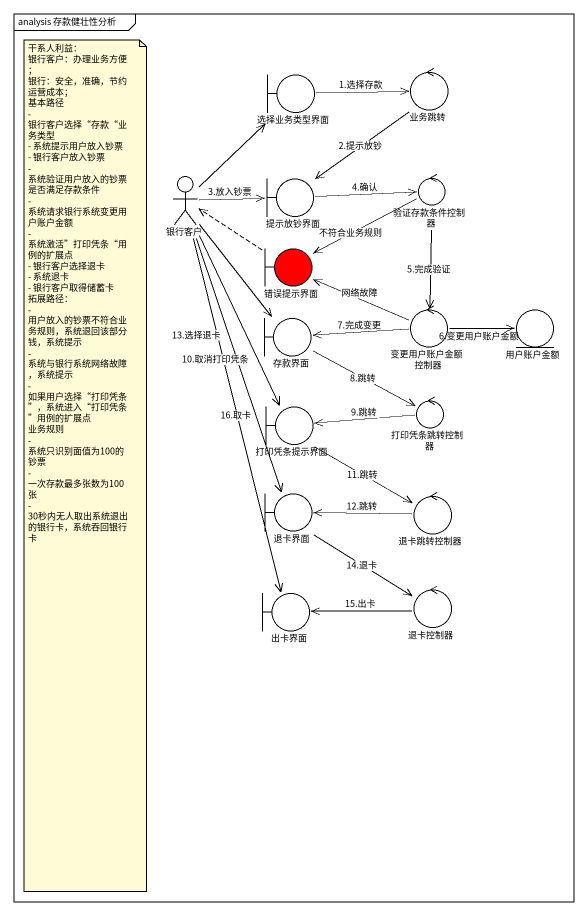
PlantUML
@startuml
mainframe analysis 存款健壮性分析
boundary 选择业务类型界面
control 业务跳转
actor 银行客户
boundary 提示放钞界面
control 验证存款条件控制器
boundary 错误提示界面 #FF0000
boundary 存款界面
control 变更用户账户金额控制器
entity 用户账户金额
boundary 打印凭条提示界面
control 打印凭条跳转控制器
boundary 退卡界面
control 退卡跳转控制器
boundary 出卡界面
control 退卡控制器
选择业务类型界面 -right-> 业务跳转 : 1.选择存款
业务跳转 --> 提示放钞界面 : 2.提示放钞
银行客户 -up-> 选择业务类型界面
银行客户 -right-> 提示放钞界面 : 3.放入钞票
银行客户 --> 存款界面
银行客户 --> 打印凭条提示界面 : 10.取消打印凭条
银行客户 --> 退卡界面 : 13.选择退卡
银行客户 --> 出卡界面 : 16.取卡
提示放钞界面 -right-> 验证存款条件控制器 : 4.确认
验证存款条件控制器 -left-> 错误提示界面 : 不符合业务规则
验证存款条件控制器 --> 变更用户账户金额控制器 : 5.完成验证
错误提示界面 .left.> 银行客户
存款界面 --> 打印凭条跳转控制器 : 8.跳转
变更用户账户金额控制器 -left-> 错误提示界面 : 网络故障
变更用户账户金额控制器 -left-> 存款界面 : 7.完成变更
变更用户账户金额控制器 -right-> 用户账户金额 : 6.变更用户账户金额
打印凭条提示界面 --> 退卡跳转控制器 : 11.跳转
打印凭条跳转控制器 -left-> 打印凭条提示界面 : 9.跳转
退卡界面 --> 退卡控制器 : 14.退卡
退卡跳转控制器 -left-> 退卡界面 : 12.跳转
退卡控制器 -left-> 出卡界面 : 15.出卡
note as N1
  干系人利益：
  银行客户：办理业务方便；
  银行：安全，准确，节约运营成本；
  基本路径
  - 银行客户选择“存款“业务类型
  - 系统提示用户放入钞票
  - 银行客户放入钞票
  - 系统验证用户放入的钞票是否满足存款条件
  - 系统请求银行系统变更用户账户金额
  - 系统激活”打印凭条“用例的扩展点
  - 银行客户选择退卡
  - 系统退卡
  - 银行客户取得储蓄卡
  拓展路径：
  - 用户放入的钞票不符合业务规则，系统退回该部分钱，系统提示
  - 系统与银行系统网络故障，系统提示
  - 如果用户选择“打印凭条”，系统进入“打印凭条”用例的扩展点
  业务规则
  - 系统只识别面值为100的钞票
  - 一次存款最多张数为100张
  - 30秒内无人取出系统退出的银行卡，系统吞回银行卡
end note
@enduml
